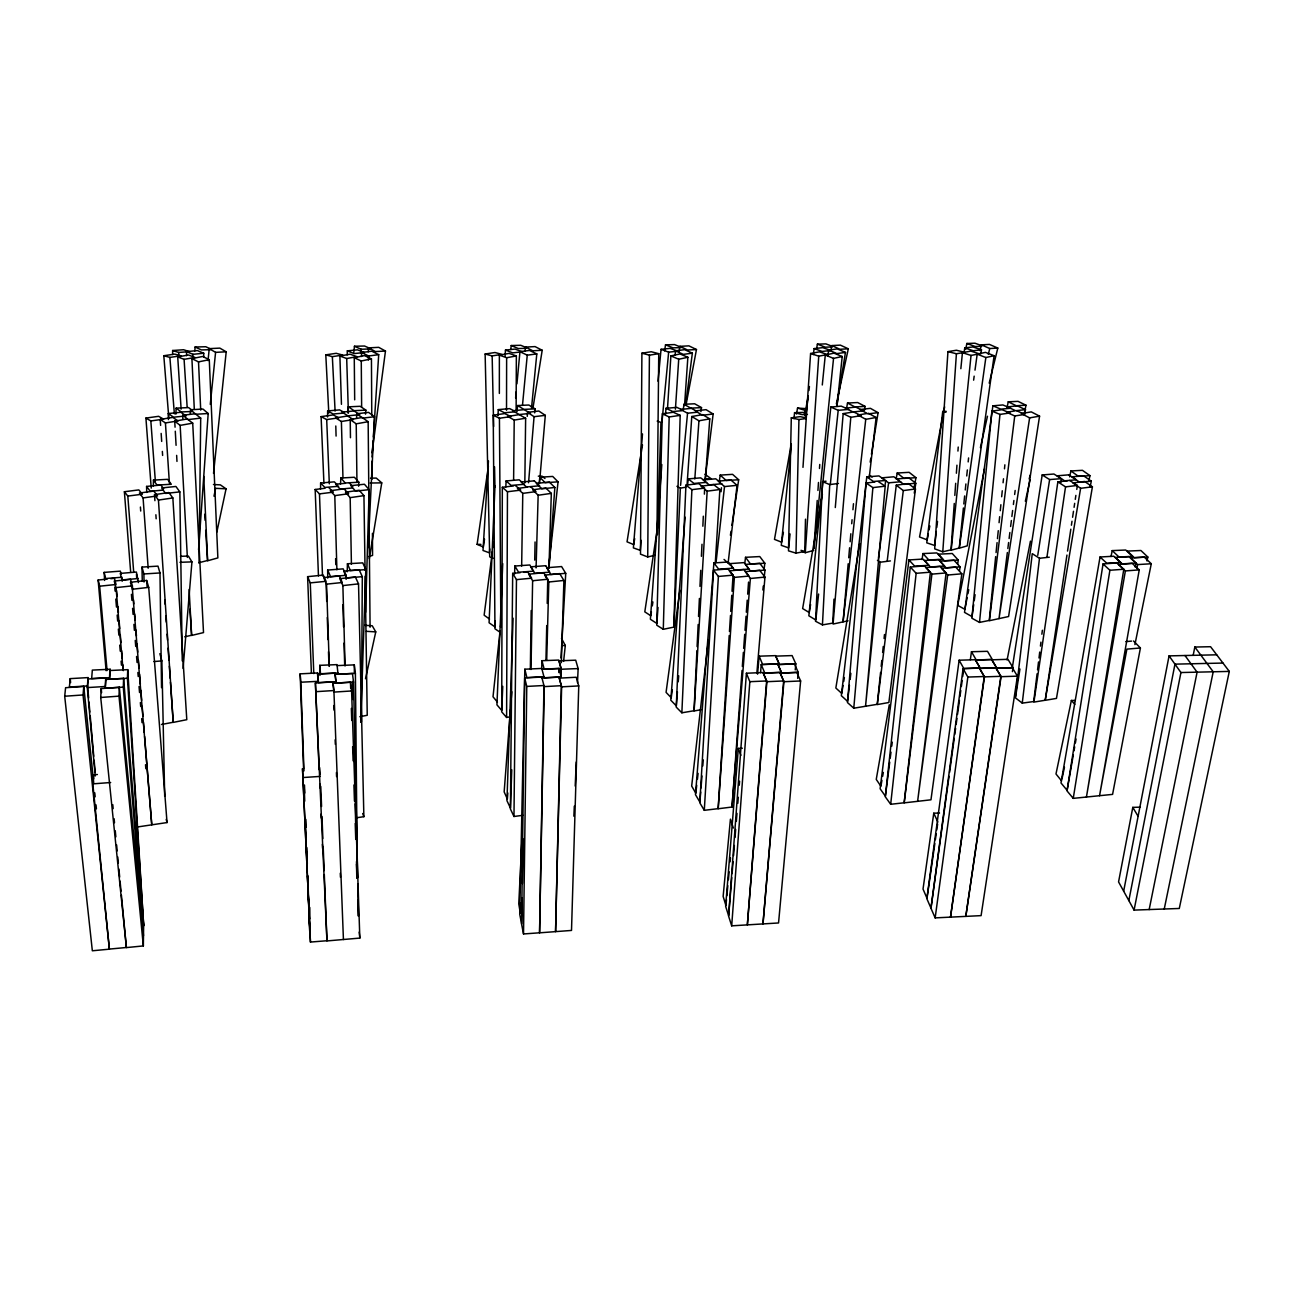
<?xml version="1.0" encoding="UTF-8"?>
<svg xmlns="http://www.w3.org/2000/svg" width="1294" height="1294" viewBox="0 0 1294 1294"><rect width="100%" height="100%" fill="white"/><g stroke="black" fill="none" stroke-linecap="round" stroke-linejoin="round"><path stroke-width="1.5" d="M499.355 393.425L499.371 355.154L509.076 353.391L516.355 355.947L516.128 410.344M513.653 485.897L502.331 487.288L501.716 711.862L506.601 717.458L510.224 716.844M506.52 410.279L506.633 357.726L499.371 355.154M320.572 489.035L320.605 483.018L334.305 481.853L337.572 485.153M506.601 717.458L507.458 491.752L502.331 487.288M361.43 721.923L362.304 576.655L359.182 569.829L343.735 571.107L346.76 577.965L362.304 576.655M182.826 419.256L182.858 415.245L195.297 413.773L200.699 418.108L199.05 563.019M309.784 907.482L309.913 918.869M656.964 534.697L658.743 353.683L651.238 351.742L641.905 353.213L640.498 554.155L647.728 556.954L654.958 555.239M186.562 355.656L186.595 351.628L197.384 350.577L203.74 353.246L203.692 357.273M520.22 572.676L512.683 573.371L510.418 808.993L513.977 816.482L522.922 815.317M647.728 556.954L649.41 355.154L641.905 353.213M192.903 358.357L192.935 354.313L186.595 351.628M513.605 480.3L514.219 420.065L507.782 416.442L519.169 414.63L525.639 418.237L524.83 482.905M513.977 816.482L516.468 579.631L512.683 573.371M123.302 687.114L143.488 935.788L119.323 687.276L101.207 688.586L100.722 697.482L126.408 947.596L143.343 945.914L143.634 925.808L123.609 678.379L105.623 679.463L105.17 688.23L123.302 687.114L123.609 678.379M327.56 416.959L327.641 410.926L339.61 409.891L343.8 412.188M524.685 677.943L521.595 924.223L523.52 933.961L539.566 932.796L543.965 685.513L526.771 686.418L524.685 677.943L541.749 677.053L544.208 686.613L539.566 932.828L571.511 930.435L578.758 685.917L576.234 677.247L559.234 678.153L561.628 686.839L555.563 931.648L561.37 685.691L558.992 677.134L541.96 678.04M523.52 933.961L526.771 686.418M530.346 669.127L531.187 610.525M521.66 566.06L522.776 493.37L517.438 488.436L526.836 487.207M153.323 486.123L153.452 480.106L167.638 479.33L171.309 484.263L157.027 485.072L153.452 480.106M530.993 669.499L532.627 580.731L528.664 574.196L543.69 572.724L547.75 579.243L547.216 603.408M534.729 560.108L535.069 541.976M541.992 669.289L558.879 668.529L561.224 676.956L544.208 677.749L541.765 668.448L524.83 669.208L519.735 914.292L521.611 923.916L522.178 897.664M522.469 883.527L523.423 839.094M805.936 417.881L800.193 416.636L791.297 417.849L788.499 550.856L795.988 553.136L804.739 551.47L805.499 519.185M545.955 659.794L546.731 625.568M795.988 553.136L798.932 419.531L791.297 417.849M546.699 660.296L548.818 581.993L544.709 575.118L559.687 573.614L563.909 580.456L561.337 662.625M662.35 413.821L656.754 625.196L663.288 629.305L673.851 627.121L680.191 415.358L673.301 412.268L662.35 413.821L669.192 416.943L680.191 415.358M663.288 629.305L669.192 416.943M347.213 571.786L347.439 563.763L362.757 562.874L365.814 569.651L360.735 722.327M365.587 612.321L369.162 489.666L364.439 484.247L350.852 485.654L355.494 491.105L369.162 489.666M536.072 567.937L538.158 495.246L532.675 489.828L545.777 487.984L551.325 493.37L548.947 567.904M558.765 672.557L558.879 668.529M657.449 534.568L660.943 422.378L657.206 421.148M513.087 618.176L506.957 800.695L510.451 808.103L511.761 769.801M514.575 574.051L514.85 566.028L529.796 564.977L532.675 569.603M541.685 668.723L541.96 660.716L558.733 660.069L561.03 668.383L560.706 676.438M143.343 945.914L118.999 696.14L119.323 687.276M127.41 678.266L127.734 669.661L109.893 670.518L109.424 679.156L127.41 678.266L143.715 925.792L127.734 669.661M347.196 354.88L347.342 350.852L357.5 349.833L364.293 352.534M502.719 563.65L496.945 704.842L501.748 710.455L502.751 686.338M505.841 486.997L506.1 480.947L519.217 479.831L521.789 482.064M560.965 677.263L561.289 669.241L558.976 660.813L575.701 660.183L578.143 668.577L577.496 682.714M356.578 417.8L356.756 413.773L368.547 412.382L374.532 416.717L368.143 547.588M494.987 486.026L489.083 622.786L494.971 626.911L495.23 620.91M498.012 415.649L498.271 409.616L509.658 408.613L514.316 410.958M573.873 816.191L574.31 806.162M575.199 786.073L576.267 761.988M685.933 485.137L691.902 489.65L704.664 488.113L698.647 483.616L685.933 485.137L676.244 707.155L681.857 712.8L694.037 710.746L696.916 650.575M681.857 712.8L691.902 489.65M673.899 626.927L680.369 488.097L676.956 486.301M697.094 646.563L698.162 624.501M698.534 616.478L699.407 598.426M699.973 586.392L700.75 570.347M701.413 556.307L701.995 544.273M702.852 526.221L703.321 516.193M704.389 494.13L704.567 490.119M522.161 835.309L518.765 903.859L520.301 913.095L520.803 903.228M826.073 481.19L822.596 481.643L815.527 621.249L822.45 624.905L832.705 623.126L833.983 599.154M175.838 414.177L176.146 408.144L188.568 407.594L192.402 410.441M822.45 624.905L829.729 484.603L822.596 481.643M340.516 484.069L340.856 478.004L354.394 477.26L358.842 482.209L358.616 486.221M560.998 657.95L565.737 573.339L561.596 566.562L546.715 567.726L550.775 574.52L565.737 573.339M715.226 563.958L719.868 489.52L713.657 484.587L701.024 486.204L707.171 491.154L694.118 710.956L701.008 709.727M732.032 591.261L733.067 575.151L728.118 568.907L713.544 570.169L699.811 802.846L704.292 810.319L718.154 808.653L729.201 635.532M361.447 356.513L361.689 352.502L371.766 351.208L378.705 354.669L373.351 436.919M488.436 460.971L483.018 550.484L489.472 552.861L489.714 548.866M704.292 810.319L718.396 576.445L713.544 570.169M368.353 360.007L368.612 355.996L361.689 352.502M667.526 408.241L670.89 355.899L680.013 353.958L687.858 357.273L684.542 405.588M729.46 631.504L730.495 615.41M730.754 611.383L731.773 595.272M372.057 456.976L373.093 440.93M505.064 356.125L505.469 350.076L515.077 349.089L522.275 351.839L512.65 352.858L505.469 350.076M675.419 409.211L678.719 359.247L670.89 355.899M190.315 413.789L190.574 409.777L202.932 409.05L208.188 413.514L198.564 549.788M802.976 467.36L810.594 353.505L819.345 351.855L827.497 354.507L818.746 356.173L810.594 353.505M947.952 351.628L956.412 353.747L964.871 352.34L956.412 350.237L947.952 351.628L934.705 548.85L942.792 551.81L951.009 549.804L954.26 503.463M121.41 895.189L126.391 947.499L109.392 949.084L92.828 783.873L93.443 774.815L97.374 774.524M687.049 485.088L691.789 416.522L702.593 414.63L709.775 418.868L705.214 480.85M813.716 550.435L805.272 552.716L818.746 356.173M942.792 551.81L956.412 353.747M694.813 478.926L698.938 420.793L691.789 416.522M734.377 577.399L749 576.056L743.904 569.554L729.363 570.864L734.377 577.399L718.186 808.75L731.983 807.035L742.044 670.454M813.845 548.446L817.226 500.454M817.937 490.458L818.487 482.468M819.474 468.477L819.765 464.465M954.826 495.408L955.684 483.309M956.379 473.232L956.945 465.177M957.932 451.072L958.223 447.045M549.044 567.872L554.851 487.482L549.368 482.08L536.363 483.39L541.798 488.825L554.851 487.482M661.816 464.562L650.381 619.26L656.818 623.433L658.031 607.436M665.537 414.355L665.973 408.322L676.843 407.367L681.954 409.761M742.335 666.442L743.371 652.386M743.678 648.359L744.713 634.303M745.004 630.291L746.04 616.235M746.331 612.208L747.22 600.157M747.673 594.14L748.547 582.09M746.395 673.236L728.603 916.152L731.692 925.841L778.551 922.962L800.63 680.967L796.78 672.411L780.201 673.123L783.938 681.712L762.975 923.932L783.63 680.951L779.91 672.459L763.298 673.171L766.905 681.695L747.35 924.903L766.614 680.967L763.023 672.524L746.395 673.236L749.841 681.679L731.692 925.841M87.296 687.583L87.943 679.01L105.962 677.943L105.461 686.499L87.296 687.583L95.222 776.028M510.418 709.759L504.159 791.879L507.361 799.013L507.83 792.979M511.34 697.757L511.793 691.74M194.796 350.998L195.119 347.002L205.811 346.743L210.485 348.943M642.487 433.927L633.381 547.896L640.304 550.354L641.112 540.31M685.124 517.131L670.793 700.216L676.309 705.861L677.425 691.837M687.648 484.943L688.133 478.893L700.717 477.858L705.198 481.239M678.234 681.809L678.703 675.808M713.9 562.955L718.688 569.166L733.245 568.179L728.36 561.984L713.9 562.955L695.476 794.662L699.876 802.07L700.685 792.025M701.008 788.014L701.979 775.963M702.788 765.935L703.273 759.901M732 807.068L750.374 578.483L745.247 571.657L759.74 570.298L764.964 577.092L756.861 673.187M742.352 748.239L738.324 748.401L725.643 906.35L728.651 915.829L731.757 877.655M732.081 873.628L733.067 861.578M733.552 855.544L734.361 845.5M735.024 837.477L735.671 829.438M736.335 821.399L736.982 813.36M737.806 803.315L738.292 797.282M739.262 785.232L739.602 781.22M183.085 668.383L191.933 561.887L188.374 556.048L180.448 556.323M347.892 412.851L348.393 406.834L360.169 406.3L365.862 410.117L365.506 414.129M527.24 416.361L527.564 412.349L538.789 411.007L545.308 415.342L539.485 483.18M87.571 685.949L88.283 677.587L70.232 678.622L69.375 687.017L87.571 685.949L88.639 698M528.55 482.727L534.066 416.7L527.564 412.349M760.548 672.637L761.228 664.598L777.694 663.968L781.366 672.346L764.77 672.993L761.228 664.598M835.293 507.539L843.187 413.611L851.856 412.236M83.042 694.959L83.77 686.451L65.59 687.712L64.7 696.237L92.343 950.783L109.392 949.165L83.042 694.959L64.7 696.237M843.187 413.611L850.805 417.315L833.061 624.048L848.055 620.797M874.873 482.015L866.123 483.018L847.457 702.545L853.781 708.206L877.251 704.324L880.567 672.411M853.781 708.206L872.884 487.612L866.123 483.018M848.185 563.78L843.057 621.832L865.751 419.321L858.019 415.034L866.64 413.546M848.718 557.779L849.592 547.766M850.126 541.765L850.837 533.759M851.711 523.746L852.067 519.735M852.94 509.739L853.474 503.722M757.556 674.158L759.157 656.171L775.494 655.637L779.101 663.887L762.635 664.437L759.157 656.171M878.367 481.611L885.193 486.172L865.54 706.298L880.098 562.227L877.429 560.205M515.627 397.889L516.177 391.872M516.937 383.833L519.945 351.677L529.472 350.431L536.8 353.909L531.51 408.16M658.031 381.245L661.04 349.331L670.13 348.361L677.781 351.159L668.658 352.146L661.04 349.331M522.501 405.071L527.256 355.171L519.945 351.677M661.946 422.216L668.658 352.146M726.5 899.67L725.934 905.638L723.136 896.386L730.431 819.134L733.342 828.014M726.888 895.691L727.826 885.727M728.409 879.758L729.153 871.8M730.107 861.853L730.495 857.873M797.67 678.379L798.236 672.362L794.451 663.935L778.001 664.566L781.673 673.009L798.236 672.362M680.579 485.363L687.551 413.223L680.595 409.47L691.368 408.354L696.609 411.168M721.049 491.752L721.454 487.741M991.9 411.136L999.971 414.403L1010.08 412.948L1001.993 409.713L991.9 411.136L971.875 618.208L979.509 622.414L989.263 620.441L995.668 556.598M960.844 368.693L962.445 352.696L970.775 351.095L979.38 353.812L971.034 355.429L962.445 352.696M979.509 622.414L999.971 414.403M208.027 360.605L209.24 348.636L219.834 348.118L226.207 351.806L213.526 473.394M791.346 444.829L781.285 545.34L788.644 547.88L790.068 533.953M793.966 418.706L794.565 412.673L803.38 412.398M822.288 384.965L825.297 355.025L833.967 353.149L842.216 356.497L836.975 406.413M795.244 669.888L795.842 663.903L792.106 655.589L775.802 656.123L779.409 664.453L795.842 663.903M996.073 552.603L997.059 542.639M997.464 538.644L998.272 530.669M999.065 522.679L999.664 516.694M1000.278 510.709L1000.877 504.725M1001.669 496.75L1002.268 490.766M1003.076 482.775L1003.481 478.796M1004.484 468.816L1004.872 464.821M210.275 404.391L215.58 352.356L209.24 348.636M353.828 352.275L354.443 346.258L364.536 346.016L371.184 348.959M813.958 548.64L833.546 358.389L842.216 356.497M971.034 355.429L951.187 550.193L959.258 548.009L963.399 507.976M360.654 353.246L361.075 349.234L354.443 346.258M881.182 666.426L881.796 660.441M882.621 652.467L883.252 646.482M884.077 638.492L884.481 634.513M963.82 503.964L964.645 495.958M965.275 489.957L965.89 483.956M966.731 475.949L967.346 469.932M968.171 461.926L968.591 457.93M539.177 483.228L539.808 477.227L552.7 476.435L558.054 481.853L548.591 567.92M563.602 661.396L565.3 645.431L561.467 638.363M762.862 590.015L763.298 586.036M764.139 578.062L764.98 570.072L759.821 563.359L745.441 564.394L750.504 571.139L764.98 570.072M847.149 408.742L841.213 406.138L830.813 407.06L808.847 615.782L815.818 620.02L818.601 594.043M830.327 484.215L838.205 410.327L830.813 407.06M500.066 630.825L493.014 696.787L497.43 702.108M500.503 626.83L501.344 618.839M910.297 567.031L885.306 796.813L890.676 804.286L904.15 802.781L930.402 572.174L924.45 565.899L910.297 567.031L916.152 573.323L890.676 804.286M516.969 411.557L517.632 405.54L528.825 405.022L535.101 408.855L534.648 412.867M716.051 562.405L724.511 486.576L718.332 481.174L730.803 479.945L737.046 485.331L728.134 562.955M708.384 639.948L691.675 786.056L695.816 793.206L696.722 785.264M869.244 477.535L876.119 417.493L868.371 413.239M697.417 779.295L698.097 773.343M884.32 479.573L878.933 475.917L866.786 476.904L841.343 695.687L847.554 701.348L849.446 685.351M850.158 679.366L850.854 673.365M887.231 560.852L896.273 485.185L908.404 483.6L915.473 488.97L888.865 702.513L877.283 704.567L903.293 490.588L896.273 485.185M1022.26 703.127L1039.486 558.28L1032.256 553.654L1015.337 697.773L1022.26 703.127L1033.712 701.542L1037.076 673.818M744.794 563.311L745.522 557.31L759.788 556.566L764.835 563.23L764.091 569.231M885.193 484.474L885.678 480.478L873.482 481.481L866.786 476.904M946.108 411.314L942.744 411.427L926.763 542.833L934.575 545.437L936.306 531.446M931.906 574.132L904.199 802.862L930.968 799.805L961.846 573.808L955.651 567.063L941.563 568.26L947.693 575.037L917.608 801.358L946.108 572.935L940.026 566.432L925.906 567.597L931.906 574.132L946.108 572.935M1037.562 669.855L1038.516 661.946M1039.001 657.983L1039.713 652.047M1040.441 646.094L1040.926 642.131M1041.88 634.222L1042.366 630.259M705.036 479.88L713.14 413.999L706.055 409.664L695.363 410.926L702.416 415.277L713.14 413.999M805.499 418.447L808.2 396.498M808.944 390.513L809.429 386.518M813.376 354.572L814.12 348.587L822.758 347.649L830.829 350.48L822.175 351.434L814.12 348.587M936.791 527.434L937.519 521.433M1014.512 410.974L1006.538 412.22L1014.739 415.972L989.392 620.716L1008.592 616.526L1039.567 416.15L1031.269 411.88L1021.338 413.579L1029.62 417.865L1039.567 416.15M675.112 354.847L675.614 350.868L684.623 349.671L692.355 353.165L685.626 404.957M908.922 559.946L914.712 566.174L928.849 565.284L922.978 559.073L908.922 559.946L880.114 788.758L885.387 796.15L889.722 762.15M1007.347 552.538L999.017 618.613L1029.62 417.865M1007.848 548.543L1008.608 542.526M1009.11 538.53L1009.87 532.513M1010.614 526.512L1011.374 520.511M1011.876 516.5L1012.636 510.499M1013.396 504.482L1013.898 500.487M1014.658 494.486L1015.159 490.475M368.208 351.855L368.709 347.86L378.705 347.342L385.466 351.046L372.025 452.835M510.726 349.558L511.227 345.547L520.754 345.288L526.06 347.52M890.223 758.155L891 752.154M891.76 746.153L892.278 742.158M492.367 551.632L484.134 615.2L489.569 619.066M492.885 547.669L493.661 541.701M679.884 590.29L666.07 692.371L671.23 697.725L672.314 689.783M878.383 558.426L888.606 482.84L881.78 477.858L893.847 476.79L899.346 480.753M959.129 660.215L963.804 668.513L980.092 668.011L975.288 659.73L959.129 660.215L926.844 898.699L930.984 908.178L949.036 776.368M963.092 668.642L930.968 908.275L935.158 917.883L981.095 915.634L1017.424 676.147L1012.296 667.672L996.073 668.222L1001.071 676.697L965.809 916.395L1000.86 676.325L995.846 667.882L979.59 668.416L984.475 676.875L950.508 917.155L984.265 676.519L979.38 668.108L963.092 668.642L967.847 677.053L935.158 917.883M973.622 380.161L974.172 376.15M974.997 370.149L977.196 354.152L985.446 352.356L994.115 355.721L967.265 545.842L959.291 548.203L985.85 357.532L994.115 355.721M949.586 772.372L954.228 738.421M954.778 734.426L955.603 728.425M956.153 724.43L956.962 718.445M957.511 714.45L959.436 700.475M959.97 696.479L960.795 690.478M961.345 686.499L962.17 680.498M962.704 676.503L963.804 668.513M1009.255 407.594L1002.85 404.941L992.886 405.831L964.515 612.369L972.037 616.64L973.703 604.67M974.253 600.675L975.078 594.69M683.135 410.247L683.992 404.278L694.652 403.777L701.51 407.626L700.927 411.605M939.509 813.036L933.767 813.198L923.026 889.059L927.005 898.327L934.834 843.607M970.338 659.697L971.471 651.739L987.484 651.303L992.32 659.487L976.194 659.924L971.471 651.739M935.384 839.693L936.225 833.821M936.791 829.923L937.632 824.052M484.506 539.129L483.358 547.022L477.114 544.321L488.372 466.438M719.335 481.093L720.192 475.108L732.566 474.348L738.68 479.751L731.886 525.348M1046.943 557.245L1057.861 481.869L1067.679 480.705M1057.861 481.869L1065.528 486.868L1033.922 702.092L1045.212 700.248L1066.952 555.061M730.414 535.247L730.997 531.284M657.999 524.167L644.8 611.852L650.817 615.766L651.416 611.819M1067.534 551.082L1070.817 529.197M1071.416 525.218L1071.998 521.239M1072.597 517.26L1073.486 511.308M1074.085 507.329L1074.683 503.35M1075.282 499.371L1075.88 495.392M1076.77 489.423L1077.368 485.444L1069.637 480.478M664.615 350.803L665.52 344.851L674.53 344.592L682.035 347.568M652.305 605.899L652.904 601.953M922.04 559.558L922.962 553.573L936.856 552.926L942.76 559.299L928.785 559.946L922.962 553.573M964.159 351.855L964.774 347.86L972.975 346.954L981.483 349.817L980.868 353.78M1012.409 671.635L1013.008 667.655L1007.961 659.325L991.851 659.811L996.784 668.157L1013.008 667.655M959.501 570.864L960.116 566.885L954.001 560.205L940.042 561.143L946.076 567.84L960.116 566.885M1012.377 667.413L1042.188 474.947L1053.914 474.025L1059.915 477.712M524.992 351.046L525.607 347.083L535.053 346.598L542.202 350.27L533.015 407.675M914.26 493.16L915.829 483.212L908.841 477.858L896.839 478.99L903.746 484.377L915.829 483.212M1015.58 696.916L1019.947 668.998M1037.756 555.336L1049.628 479.573L1042.188 474.947M827.804 356.06L828.758 350.076L837.315 348.911L845.451 352.421L836.7 406.3M1060.789 482.613L1061.42 478.634L1049.628 479.573M1140.418 647.987L1126.88 649.119L1099.544 795.713L1139.238 569.878L1132.185 563.391L1118.42 564.41L1125.376 570.929L1086.426 797.104L1123.807 569.247L1116.868 562.955L1103.054 563.941L1067.016 790.909L1073.244 798.366L1112.581 794.387L1140.418 647.987L1133.512 640.967M642.487 444.893L627.04 541.83L633.736 544.596L634.691 538.644M870.183 462.136L870.813 458.173M871.444 454.226L878.076 412.673L870.441 408.338L860.219 409.535L867.837 413.886L878.076 412.673M1073.244 798.366L1109.896 570.266L1103.054 563.941M369.324 558.668L381.762 482.856L376.279 478.084L370.521 478.165M859.701 543.674L835.843 688.02L841.731 693.406L843.057 685.464M843.72 681.485L844.384 677.506M1024.816 413.611L1025.479 409.664L1017.343 405.863L1007.476 406.866L1015.58 410.683L1025.479 409.664M1080.619 488.307L1045.228 700.313L1056.47 698.404L1092.411 486.819L1084.615 481.465L1072.872 482.937L1080.619 488.307L1092.411 486.819M957.609 564.071L958.288 560.108L952.271 553.508L938.425 554.172L944.345 560.803L958.288 560.108M822.386 494.211L802.636 608.568L809.219 612.531L810.594 604.605M846.47 409.001L847.505 403.032L857.696 402.547L865.12 406.413L864.408 410.392M1100.046 557.002L1106.807 563.246L1120.572 562.453L1113.746 556.226L1100.046 557.002L1060.999 782.967L1067.113 790.343L1073.324 754.79M889.285 704.761L876.248 779.409L880.89 786.234L881.942 780.314M1074.004 750.843L1074.699 746.897M1075.395 742.95L1076.074 739.003M791.249 443.874L774.491 539.388L781.641 542.202L783.388 532.368M796.489 414.031L797.541 408.063L806.243 408.645M804.221 414.226L804.917 410.295L797.541 408.063M882.637 776.368L883.333 772.421M804.658 415.649L808.2 395.786M816.676 348.135L817.387 344.155L825.928 343.897L832.268 346.307M896.127 478.958L897.211 473.022L909.116 472.326L915.958 477.68L914.098 487.595M678.881 352.275L679.981 346.339L688.909 345.854L696.463 349.526L686.014 405.038M1135.178 567.015L1135.938 563.068L1128.983 556.646L1115.331 557.439L1122.205 563.877L1135.938 563.068M1140.354 807.149L1132.8 807.375L1118.566 881.91L1134.078 910.103L1179.287 908.469L1229.3 671.408L1210.569 646.709L1194.831 647.049L1193.246 654.974M942.728 416.733L919.533 536.978L927.135 539.841L928.283 533.904M943.488 412.786L944.636 406.866M1123.661 891.178L1169.064 655.88L1216.716 654.813M929.06 529.942L929.82 525.979M1128.837 900.575L1174.968 664.145L1222.959 663.062M984.508 468.784L957.706 605.333L964.855 609.345L967.184 597.585M1007.104 659.989L1030.445 541.135M967.961 593.655L968.737 589.74M1090.114 487.062L1091.295 481.142L1083.596 475.804L1071.982 476.855L1079.617 482.225L1091.295 481.142M1111.028 556.533L1112.209 550.613L1125.748 550.031L1132.59 556.388L1118.97 556.986L1112.209 550.613M1136.811 568.551L1137.604 564.588L1130.632 557.957L1144.252 557.132L1151.288 563.747L1134.919 644.622M1134.078 910.103L1180.937 672.54L1169.064 655.88M1149.169 909.569L1197.096 672.168L1184.98 655.524M965.664 349.38L966.861 343.476L974.98 343.217L981.661 345.644M1007.039 407.707L1008.252 401.819L1018.022 401.35L1026.013 405.232L1024.379 413.093M1164.244 909.019L1213.206 671.796L1194.831 647.049M1075.136 700.458L1071.367 700.458L1055.985 773.974L1061.565 780.864M1061.986 778.907L1064.444 767.245M213.979 496.2L215.645 488.307L226.062 488.825L216.842 532.06M831.055 349.526L831.896 345.579L840.356 345.126L848.314 348.798L836.377 403.825M1146.985 560.981L1147.843 557.051L1140.904 550.5L1127.398 551.098L1134.256 557.665L1147.843 557.051M365.523 678.752L375.761 631.876L372.251 625.778L364.827 625.309M1025.349 501.263L1030.137 479.637M1069.62 476.855L1070.914 470.967L1082.431 470.32L1089.985 475.658L1088.658 481.546M980.415 447.595L987.468 416.247M979.979 350.706L981.402 344.851L989.441 344.414L997.803 348.07L989.198 383.153M988.325 354.394L989.764 348.523L997.803 348.07M1029.151 478.974L1030.218 475.124M368.693 556.533L372.559 555.417L372.446 533.354M198.904 562.712L207.558 560.512L205.681 530.362M184.735 636.794L191.593 635.257L189.943 609.215M678.719 359.247L687.858 357.273M354.685 399.83L354.265 357.71L361.269 360.994L371.443 358.859L371.766 415.018M354.265 357.71L364.423 355.607L371.443 358.859M194.278 408.71L191.916 358.648L198.516 361.883L209.272 359.683L217.861 557.908L207.622 560.787L203.756 476.402M191.916 358.648L202.657 356.465L209.272 359.683M359.829 716.714L367.237 715.275L365.151 576.234M161.491 724.494L173.202 722.262L170.436 682.213M506.633 357.726L516.355 355.947M339.885 356.012L350.124 354.2L356.966 356.675L346.695 358.519L339.885 356.012L341.454 404.31M350.464 437.712L350.221 419.596L356.222 423.834L368.159 421.698L370.084 627.25M175.062 427.198L174.722 421.165L180.157 425.386L192.709 423.154L203.514 632.588L191.641 635.451L189.118 589.449M350.221 419.596L362.11 417.493L368.159 421.698M698.938 420.793L709.775 418.868M177.715 356.885L184.088 359.328L194.957 357.435L188.552 355.009L177.715 356.885L181.128 409.163M174.722 421.165L187.242 418.965L192.709 423.154M865.751 419.321L876.119 417.493M514.219 420.065L525.639 418.237M341.39 421.488L353.375 419.563L347.52 416.005L335.567 417.913L341.39 421.488L342.959 477.729M850.805 417.315L861.238 415.649L853.587 411.961M160.213 419.402L172.798 417.412L178.054 420.922L165.422 422.928L160.213 419.402L160.618 425.402M649.41 355.154L658.743 353.683M1014.739 415.972L1024.751 414.403L1016.518 410.667M680.369 488.097L685.739 487.256M485.137 354.022L492.157 355.899L502.007 354.362L494.971 352.518L485.137 354.022L489.714 556.857L493.111 558.215M144.605 736.464L151.77 824.828L132.392 589.239L130.435 582.284L146.643 580.456L148.713 587.379L167.039 822.563L138.361 826.834M325.797 354.863L336.181 353.311L342.748 355.074L332.348 356.643L325.797 354.863L328.805 413.077M158.434 500.082L172.846 497.947L186.789 719.69L173.234 722.392L158.434 500.082L154.52 494.648L168.867 492.545L172.846 497.947M163.804 355.721L169.886 357.403L180.901 355.801L174.803 354.119L163.804 355.721L168.818 417.913M363.938 495.634L359.15 490.248L345.466 492.221L350.173 497.64L363.938 495.634L365.054 570.185M356.529 817.759L363.873 816.692L358.535 583.869L355.365 576.995L339.804 578.661L342.878 585.584L345.061 666.006M321.106 416.619L326.686 419.579L338.785 417.849L333.173 414.921L321.106 416.619L323.921 483.18M493.224 415.212L504.709 413.579L510.952 416.587L499.435 418.237L493.224 415.212L494.955 628.787L499.419 631.812M538.158 495.246L551.325 493.37M145.915 418.075L150.832 420.938L163.578 419.159L158.612 416.312L145.915 418.075L151.236 488.097M845.451 352.421L836.878 353.585L828.758 350.076M143.084 497.915L157.561 495.925L153.776 491.089L139.396 493.046L143.084 497.915L148.179 568.212M798.932 419.531L806.065 418.528M334.79 495.618L348.604 493.742L343.994 488.873L330.261 490.717L334.79 495.618L336.893 569.797M692.355 353.165L683.329 354.378L675.614 350.868M527.256 355.171L536.8 353.909M522.776 493.37L535.991 491.607L530.589 486.706M829.729 484.603L838.463 483.455M903.293 490.588L915.473 488.97M368.612 355.996L378.705 354.669M707.171 491.154L719.868 489.52M124.386 491.736L127.815 496.071L142.356 494.227L138.846 489.908L124.386 491.736L130.629 571.657M325.037 488.259L315.17 489.488L319.472 493.887L333.351 492.141L328.983 487.773M880.098 562.227L890.418 560.917M507.458 491.752L520.754 490.102L515.546 485.671M534.066 416.7L545.308 415.342M200.699 418.108L188.212 419.596L182.858 415.245M374.532 416.717L362.692 418.14L356.756 413.773M1065.528 486.868L1077.368 485.444M872.884 487.612L885.193 486.172M132.392 589.239L148.713 587.379M981.483 349.817L973.266 350.755L964.774 347.86M1039.486 558.28L1049.305 557.196M132.376 585.842L130.5 579.308L114.244 581.071L116.023 587.622L132.376 585.842L132.7 589.854M342.878 585.584L358.535 583.869M179.85 491.898L165.535 493.435L161.669 487.951L175.919 486.463L179.85 491.898L182.26 660.91M528.664 413.546L519.217 414.533L512.861 410.796L524.135 409.632L530.54 413.352M687.551 413.223L696.544 412.285M863.308 410.877L852.989 411.945L845.451 408.16L855.738 407.092L861.788 410.117M106.108 670.648L98.134 580.019L107.176 579.097M110.799 578.709L114.422 578.337L116.056 584.5L99.654 586.198L98.134 580.019M326.557 584.144L342.263 582.51L339.271 575.976L323.678 577.593L326.557 584.144L329.307 666.394M362.595 352.712L354.103 353.585L347.342 350.852M357.84 414.824L347.908 415.859L342.134 412.155L354.006 410.942L359.813 414.63M548.818 581.993L563.909 580.456M168.366 413.53L180.869 412.285L186.093 415.924L173.542 417.202L168.366 413.53L168.398 419.596M724.511 486.576L737.046 485.331M192.935 354.313L203.74 353.246M307.6 576.655L323.241 575.118L326.023 581.313L310.269 582.882L307.6 576.655L311.385 672.912M532.627 580.731L547.75 579.243M162.834 490.102L150.25 491.316L146.578 486.415L160.877 485.04L163.691 488.711M345.433 483.293L335.696 484.215L340.176 489.132L351.936 488.016M523.989 572.32L527.758 571.98L531.64 578.192L516.468 579.631M750.374 578.483L764.964 577.092M721.842 483.73L709.258 484.894L703.192 479.945L715.711 478.796L720.305 482.5M838.205 410.327L848.638 409.389M1010.857 408.241L1000.86 409.147L992.886 405.831M513.961 411.913L504.45 412.754L498.271 409.616M681.841 410.716L672.767 411.524L665.973 408.322M888.606 482.84L900.721 481.756M343.201 413.126L333.189 413.999L327.641 410.926M338.656 486.269L324.875 487.45L320.605 483.018M718.396 576.445L733.067 575.151M947.693 575.037L961.846 573.808M343.428 939.525L333.901 690.543L332.93 681.922L315.396 683.006L326.961 940.932L359.829 938.085L351.596 690.964L350.48 682.197L332.962 683.313L333.949 692.096L351.596 690.964M524.377 484.296L511.195 485.428L506.1 480.947M706.686 482.371L694.037 483.438L688.133 478.893M138.248 578.547L122.008 579.906L120.245 573.404L136.388 572.061L138.458 582.591M153.937 661.558L161.863 660.894L164.694 796.328M1125.829 641.598L1131.587 641.112M346.113 575.329L330.536 576.574L327.673 570.072L343.153 568.859L346.113 575.329L346.129 579.356M916.152 573.323L930.402 572.174M310.447 942.064L302.505 768.701L310.447 942.064L326.961 940.738L324.309 874.598M104.604 580.424L104.151 572.385L120.326 571.139L121.151 574.196M92.828 783.873L110.653 782.514M1125.376 570.929L1139.238 569.878M1109.896 570.266L1123.807 569.247M100.722 697.482L118.999 696.14M172.62 350.512L178.701 352.437L189.636 351.661L183.538 349.736L172.62 350.512L172.652 354.524M533.646 571.139L518.587 572.223L514.85 566.028M749.113 569.069L734.604 570.104L729.654 563.634L744.082 562.615L748.11 567.775M303.087 777.532L320.362 776.4M558.054 481.853L545.114 482.678L539.808 477.227M316.221 691.659L333.901 690.543M208.188 413.514L195.798 414.274L190.574 409.777M738.68 479.751L726.257 480.527L720.192 475.108M159.987 572.951L157.981 566.125L142 567.096L143.893 573.954L159.987 572.951L161.54 687.664M1137.604 564.588L1151.288 563.747M915.958 477.68L903.988 478.408L897.211 473.022M365.814 569.651L350.383 570.557L347.439 563.763M1089.985 475.658L1078.42 476.321L1070.914 470.967M848.314 348.798L839.855 349.267L831.896 345.579M358.842 482.209L345.239 482.986L340.856 478.004M696.463 349.526L687.535 350.027L679.981 346.339M542.202 350.27L532.756 350.787L525.607 347.083M764.835 563.23L750.488 563.99L745.522 557.31M353.553 682.084L336.052 683.038L335.065 674.384L352.437 673.446L353.553 682.084L357.678 877.688M544.208 686.613L561.37 685.691M561.628 686.839L578.758 685.917M215.58 352.356L226.207 351.806M385.466 351.046L375.454 351.564L368.709 347.86M300.159 673.851L317.596 672.961L318.373 681.323L300.79 682.229L300.159 673.851L303.572 768.814M1026.013 405.232L1016.211 405.718L1008.252 401.819M535.101 408.855L523.876 409.389L517.632 405.54M701.51 407.626L690.802 408.144L683.992 404.278M865.12 406.413L854.897 406.914L847.505 403.032M365.862 410.117L354.038 410.667L348.393 406.834M191.9 411.476L181.209 411.961L176.146 408.144M543.949 676.778L526.884 677.555L524.83 669.208M561.677 645.593L565.3 645.431M337.071 665.617L354.297 664.873L355.397 673.381L357.338 878.076M337.944 672.977L320.54 673.737L319.747 665.342L337.022 664.615L338.025 674.142L355.397 673.381M749.841 681.679L766.614 680.967M766.905 681.695L783.63 680.951M783.938 681.712L800.63 680.967M561.03 668.383L544.143 669.03L541.96 660.716M561.289 669.241L578.143 668.577M179.979 562.308L191.933 561.887M981.709 346.307L975.207 346.517L966.861 343.476M967.847 677.053L984.265 676.519M984.475 676.875L1000.86 676.325M1001.071 676.697L1017.424 676.147M832.139 346.954L825.297 347.18L817.387 344.155M807.424 414.436L802.134 414.614L794.565 412.673M680.223 347.633L673.009 347.843L665.52 344.851M525.914 348.312L518.279 348.539L511.227 345.547M361.075 349.234L369.162 349.008M210.259 349.72L201.33 349.93L195.119 347.002M1180.937 672.54L1229.3 671.408M704.47 479.039L711.425 478.926L704.842 474.202M538.304 476.176L541.96 476.127L544.968 478.505M370.213 483.034L381.762 482.856M477.114 544.321L480.947 544.386M213.445 484.522L220.368 484.878L226.062 488.825M366.428 631.326L375.761 631.876M942.744 411.427L945.963 412.236M801.002 550.338L804.739 551.47M977.196 354.152L985.85 357.532M825.297 355.025L833.546 358.389M981.402 344.851L989.764 348.523M802.167 551.341L805.272 552.716M869.293 475.124L872.156 477.017M724.042 559.429L730.204 565.057M349.331 482.921L352.744 486.593M1071.367 700.458L1074.829 704.357M1132.8 807.375L1138.105 816.304M933.767 813.198L937.907 822.094M362.676 813.505L363.873 816.692M738.324 748.401L740.912 755.356M159.858 653.68L161.863 660.894M166.198 819.345L167.039 822.563M104.151 572.385L105.671 578.531L121.976 577.237L122.186 581.265M359.166 932.101L359.829 938.085M101.207 688.586L101.611 692.597M83.77 686.451L93.718 782.773M94.753 792.801L95.174 796.829M95.999 804.852L96.419 808.863M93.443 774.815L93.847 778.826M112.772 804.642L113.16 808.669M114.115 818.73L114.503 822.758M115.263 830.797L115.845 836.83M116.606 844.885L117.188 850.918M117.754 856.951L118.336 863.001M118.919 869.034L119.679 877.073M120.067 881.101L121.021 891.162M70.232 678.622L70.604 682.617M99.654 586.198L107.062 670.535M88.979 702.027L89.868 712.056M90.224 716.067L93.766 756.23M94.122 760.241L95.174 772.292M114.762 587.088L115.101 591.083M115.797 599.09L116.476 607.096M117.172 615.119L117.673 621.12M118.369 629.127L118.87 635.144M119.727 645.14L120.245 651.157M121.102 661.169L121.442 665.165M116.557 590.501L117.075 596.518M117.916 606.53L118.417 612.547M119.08 620.57L119.76 628.577M120.261 634.594L120.94 642.6M121.604 650.623L122.283 658.63M122.784 664.647L123.286 670.664M116.023 587.622L123.059 670.146M131.422 594.318L131.923 600.319M132.586 608.342L133.072 614.359M133.913 624.387L134.398 630.388M135.239 640.417L135.724 646.434M136.549 656.462L137.051 662.463M137.876 672.492L138.215 676.503M139.04 686.532L139.542 692.549M140.367 702.561L140.706 706.573M141.693 718.607L142.016 722.618M145.51 764.705L145.834 768.717M319.65 767.601L320.216 774.637M133.525 599.898L133.848 603.91M134.657 613.954L135.158 619.972M135.967 630.016L136.452 636.05M137.099 644.072L137.762 652.111M138.409 660.15L139.056 668.173M139.558 674.206L140.367 684.251M140.852 690.268L141.677 700.313M142.162 706.33L142.971 716.375M143.456 722.408L144.281 732.453M169.886 357.403L174.367 413.821M146.643 580.456L147.112 586.457M127.815 496.071L133.719 572.401M150.832 420.938L155.361 481.239M140.415 507.038L140.706 511.033M164.759 600.076L165.034 604.088M165.858 616.106L166.279 622.123M167.12 634.141L167.524 640.142M168.091 648.148L168.916 660.166M169.336 666.184L170.161 678.202M154.52 494.648L154.924 500.681M155.878 514.769L156.153 518.797M165.422 422.928L169.401 483.212M161.152 433.409L161.685 441.416M162.348 451.412L162.623 455.423M184.088 359.328L187.161 407.286M204.695 514.268L205.067 520.301M175.288 431.226L176.081 445.314M176.647 455.375L176.971 461.408M180.157 425.386L187.371 557.423M332.348 356.643L335.097 411.071M136.485 574.083L136.679 578.094M198.516 361.883L200.716 410.101M315.396 683.006L319.149 769.72M319.747 783.824L319.925 787.852M321.058 814.072L321.236 818.099M322.368 844.319L322.546 848.346M326.686 419.579L329.323 483.827M320.766 786.412L321.575 806.469M321.98 816.482L322.853 838.528M323.177 846.551L324.147 870.587M310.269 582.882L313.795 673.592M333.82 705.505L334.014 710.115M335.13 739.812L335.34 744.357M336.424 772.55L336.569 776.578M340.29 873.24L340.451 877.267M319.472 493.887L322.513 576.008M315.17 489.488L318.453 575.927M300.79 682.229L303.977 770.868M304.478 784.973L304.769 793.028M305.707 819.231L305.999 827.287M306.727 847.424L307.309 863.551M307.746 875.634L309.767 932.052L307.438 875.892M304.3 789.016L304.737 801.148M305.4 819.328L306.047 837.509M306.419 847.602L307.293 871.849M335.615 558.652L335.809 564.702M326.088 583.319L326.719 601.435M327.285 617.529L328.061 639.657M328.482 651.723L328.983 665.812M350.48 682.197L350.674 688.246M351.353 708.4L351.758 720.499M352.631 746.703L353.116 760.807M353.925 784.989L354.459 801.115M355.203 823.291L355.753 839.418M356.481 861.578L357.031 877.704M357.775 899.88L358.309 916.006M346.695 358.519L348.393 413.045M317.596 672.961L317.726 677.005M342.91 604.719L343.573 626.927M344.042 643.086L344.689 665.31M335.793 425.985L336.084 436.078M146.578 486.415L146.74 492.448M492.157 355.899L493.661 426.486M494.534 466.81L494.955 486.981M357.807 883.737L358.487 915.99M352.615 681.485L353.003 699.536M353.893 741.672L354.33 761.729M355.219 803.865L355.607 821.933M356.497 864.069L356.804 878.108M350.173 497.64L351.418 564.297M319.747 665.342L319.942 675.419M143.893 573.954L144.038 582.025M142 567.096L142.259 581.152M356.222 423.834L356.95 482.436M354.297 664.873L354.378 672.912M355.187 755.47L355.526 789.696M499.435 418.237L500.875 626.814M361.269 360.994L361.641 407.27M178.701 352.437L178.718 356.465M372.025 461.149L372.122 479.201M327.673 570.072L327.722 578.094M110.2 669.257L109.699 677.684L91.664 678.541L92.327 670.098L110.2 669.257M534.244 480.834L521.191 482.047L526.48 486.997L539.598 485.768L534.244 480.834M1068.715 474.833L1057.036 475.82L1064.606 480.802L1076.333 479.799L1068.715 474.833M545.68 565.704L530.766 566.821L534.697 573.307L549.691 572.158L545.68 565.704M938.474 559.606L924.466 560.512L930.402 566.966L944.474 566.044L938.474 559.606M335.987 681.679L318.437 682.601L317.628 674.093L335.033 673.187L335.987 681.679M991.641 659.519L975.498 660.021L980.318 668.335L996.574 667.833L991.641 659.519"/></g></svg>
